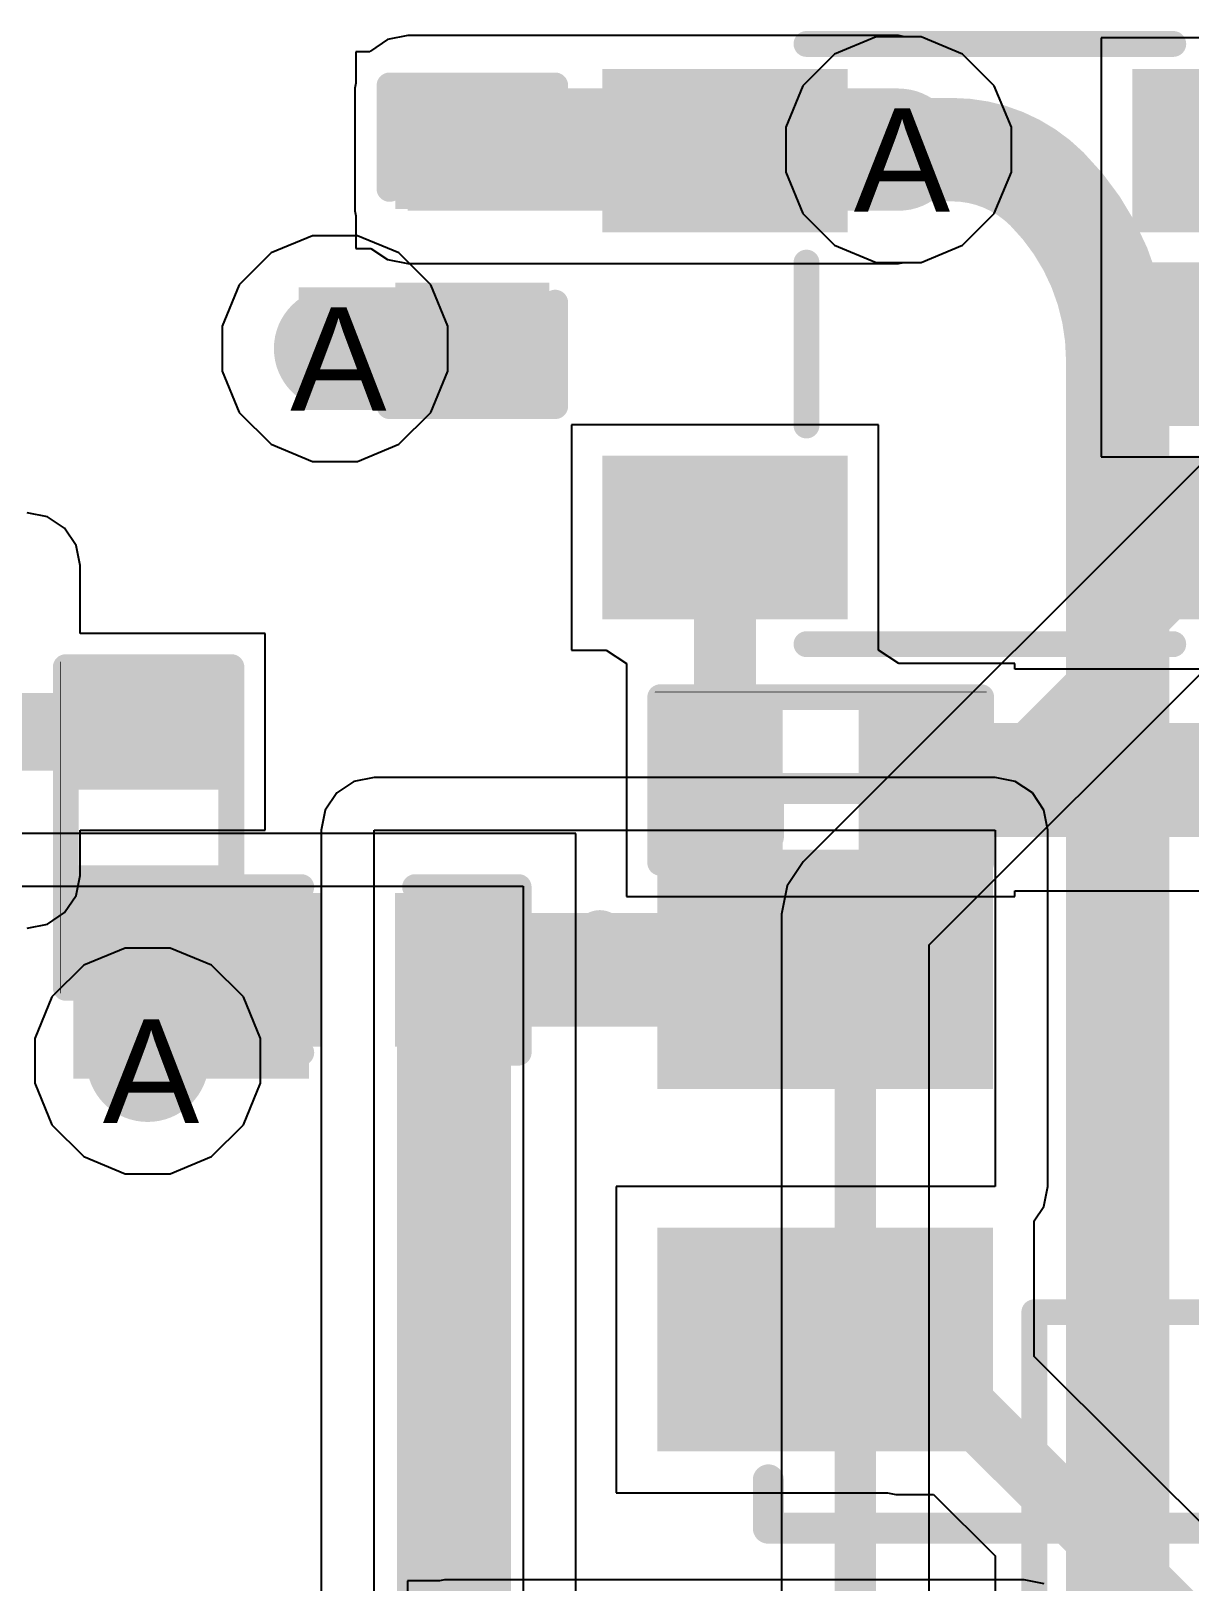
# Model space of a CAD drawing. Header units: inches. Extents: x 0 to 5271, y 0 to 5417.
# Drawn here: x 140.02 to 145.71, y 90.67 to 98.29 of the extents above; entities that cross this region are included whole.
import ezdxf

# ---------------------------------------------------------------- set-up
doc = ezdxf.new("R2010")
doc.units = ezdxf.units.IN
for name, color, linetype in [('Bottom Layer', 5, 'Continuous'), ('Bottom Overlay', 54, 'Continuous'), ('Bottom Paste', 16, 'Continuous'), ('Bottom Solder', 6, 'Continuous'), ('Drill Drawing', 1, 'Continuous'), ('L2_GND1', 16, 'Continuous'), ('L3_SIG1', 76, 'Continuous'), ('L4_PWR', 90, 'Continuous'), ('L5_GND2', 156, 'Continuous'), ('L6_SIG2', 130, 'Continuous'), ('L7_GND3', 216, 'Continuous'), ('Top Layer', 1, 'Continuous'), ('Top Overlay', 2, 'Continuous'), ('Top Paste', 8, 'Continuous'), ('Top Solder', 216, 'Continuous'), ('Via Holes', 16, 'Continuous')]:
    doc.layers.add(name, color=color, linetype=linetype)
doc.styles.add('Arial', font='', dxfattribs={"height": 0.2})
doc.styles.get('Arial').set_extended_font_data('Arial')

# ---------------------------------------------------------------- blocks, each defined once
blk = doc.blocks.new('SC_74A_B_35')
at = {"layer": 'Bottom Layer'}
for points in [[(-0.8001, 0.65), (-1.8001, 0.65), (-1.8001, 1.25), (-0.8001, 1.25)], [(1.8001, 0.65), (0.8001, 0.65), (0.8001, 1.25), (1.8001, 1.25)], [(-0.8001, -0.3), (-1.8001, -0.3), (-1.8001, 0.3), (-0.8001, 0.3)], [(-0.8001, -1.25), (-1.8001, -1.25), (-1.8001, -0.65), (-0.8001, -0.65)], [(1.8001, -1.25), (0.8001, -1.25), (0.8001, -0.65), (1.8001, -0.65)]]:
    blk.add_hatch(color=5, dxfattribs=at).paths.add_polyline_path(points)
at = {"layer": 'Bottom Paste'}
for points in [[(-0.8001, 0.65), (-1.8001, 0.65), (-1.8001, 1.25), (-0.8001, 1.25)], [(1.8001, 0.65), (0.8001, 0.65), (0.8001, 1.25), (1.8001, 1.25)], [(-0.8001, -0.3), (-1.8001, -0.3), (-1.8001, 0.3), (-0.8001, 0.3)], [(-0.8001, -1.25), (-1.8001, -1.25), (-1.8001, -0.65), (-0.8001, -0.65)], [(1.8001, -1.25), (0.8001, -1.25), (0.8001, -0.65), (1.8001, -0.65)]]:
    blk.add_hatch(color=16, dxfattribs=at).paths.add_polyline_path(points)
at = {"layer": 'Bottom Solder'}
for points in [[(-0.6985, 0.5484), (-1.9017, 0.5484), (-1.9017, 1.3516), (-0.6985, 1.3516)], [(1.9017, 0.5484), (0.6985, 0.5484), (0.6985, 1.3516), (1.9017, 1.3516)], [(-0.6985, -0.4016), (-1.9017, -0.4016), (-1.9017, 0.4016), (-0.6985, 0.4016)], [(-0.6985, -1.3516), (-1.9017, -1.3516), (-1.9017, -0.5484), (-0.6985, -0.5484)], [(1.9017, -1.3516), (0.6985, -1.3516), (0.6985, -0.5484), (1.9017, -0.5484)]]:
    blk.add_hatch(color=6, dxfattribs=at).paths.add_polyline_path(points)
at = {"layer": 'Bottom Overlay'}
for points in [[(0.9, 1.4738, 0.127, 0.127, 0), (-0.9, 1.4738, 0.127, 0.127, 0)], [(0.9, 0.3999, 0.127, 0.127, 0), (0.9, -0.4001, 0.127, 0.127, 0)], [(-2.1216, -0.8128, 0.127, 0.127, 0), (-2.1216, -1.0668, 0.127, 0.127, 0)], [(-1.9946, -0.9398, 0.127, 0.127, 0), (-2.1216, -0.8128, 0.127, 0.127, 0)], [(-1.9946, -0.9398, 0.127, 0.127, 0), (-2.1216, -1.0668, 0.127, 0.127, 0)], [(0.9, -1.4739, 0.127, 0.127, 0), (-0.9, -1.4739, 0.127, 0.127, 0)]]:
    blk.add_lwpolyline(points, format="xyseb", dxfattribs=at)
for points in [[(-0.9317, 1.4738, 0.0635, 0.0635, 1), (-0.8682, 1.4738, 0.0635, 0.0635, 1)], [(0.8683, 1.4738, 0.0635, 0.0635, 1), (0.9318, 1.4738, 0.0635, 0.0635, 1)], [(0.8683, 0.3999, 0.0635, 0.0635, 1), (0.9318, 0.3999, 0.0635, 0.0635, 1)], [(0.8683, -0.4001, 0.0635, 0.0635, 1), (0.9318, -0.4001, 0.0635, 0.0635, 1)], [(-2.1534, -0.8128, 0.0635, 0.0635, 1), (-2.0899, -0.8128, 0.0635, 0.0635, 1)], [(-2.1534, -0.8128, 0.0635, 0.0635, 1), (-2.0899, -0.8128, 0.0635, 0.0635, 1)], [(-2.0264, -0.9398, 0.0635, 0.0635, 1), (-1.9629, -0.9398, 0.0635, 0.0635, 1)], [(-2.0264, -0.9398, 0.0635, 0.0635, 1), (-1.9629, -0.9398, 0.0635, 0.0635, 1)], [(-2.1534, -1.0668, 0.0635, 0.0635, 1), (-2.0899, -1.0668, 0.0635, 0.0635, 1)], [(-2.1534, -1.0668, 0.0635, 0.0635, 1), (-2.0899, -1.0668, 0.0635, 0.0635, 1)], [(-0.9317, -1.4739, 0.0635, 0.0635, 1), (-0.8682, -1.4739, 0.0635, 0.0635, 1)], [(0.8683, -1.4739, 0.0635, 0.0635, 1), (0.9318, -1.4739, 0.0635, 0.0635, 1)]]:
    blk.add_lwpolyline(points, format="xyseb", close=True, dxfattribs=at)
blk = doc.blocks.new('C___0402_B_76')
at = {"layer": 'Bottom Layer'}
for points in [[(-0.2413, 0.3175), (-0.2413, -0.3175), (-0.6985, -0.3175), (-0.6985, 0.3175)], [(0.6985, 0.3175), (0.6985, -0.3175), (0.2413, -0.3175), (0.2413, 0.3175)]]:
    blk.add_hatch(color=5, dxfattribs=at).paths.add_polyline_path(points)
at = {"layer": 'Bottom Paste'}
for points in [[(-0.2413, 0.3175), (-0.2413, -0.3175), (-0.6985, -0.3175), (-0.6985, 0.3175)], [(0.6985, 0.3175), (0.6985, -0.3175), (0.2413, -0.3175), (0.2413, 0.3175)]]:
    blk.add_hatch(color=16, dxfattribs=at).paths.add_polyline_path(points)
at = {"layer": 'Bottom Solder'}
for points in [[(-0.1813, 0.3775), (-0.1813, -0.3775), (-0.7585, -0.3775), (-0.7585, 0.3775)], [(0.7585, 0.3775), (0.7585, -0.3775), (0.1813, -0.3775), (0.1813, 0.3775)]]:
    blk.add_hatch(color=6, dxfattribs=at).paths.add_polyline_path(points)
at = {"layer": 'Bottom Overlay'}
for points in [[(-0.7874, 0.4064, 0.127, 0.127, 0), (-0.7874, -0.4064, 0.127, 0.127, 0)], [(-0.7874, 0.4064, 0.127, 0.127, 0), (-0.2794, 0.4064, 0.127, 0.127, 0)], [(0.2794, 0.4064, 0.127, 0.127, 0), (0.7874, 0.4064, 0.127, 0.127, 0)], [(0.7874, 0.4064, 0.127, 0.127, 0), (0.7874, -0.4064, 0.127, 0.127, 0)], [(-0.7874, -0.4064, 0.127, 0.127, 0), (-0.2794, -0.4064, 0.127, 0.127, 0)], [(0.2794, -0.4064, 0.127, 0.127, 0), (0.7874, -0.4064, 0.127, 0.127, 0)]]:
    blk.add_lwpolyline(points, format="xyseb", dxfattribs=at)
for points in [[(-0.8191, 0.4064, 0.0635, 0.0635, 1), (-0.7556, 0.4064, 0.0635, 0.0635, 1)], [(-0.8191, 0.4064, 0.0635, 0.0635, 1), (-0.7556, 0.4064, 0.0635, 0.0635, 1)], [(-0.3111, 0.4064, 0.0635, 0.0635, 1), (-0.2476, 0.4064, 0.0635, 0.0635, 1)], [(0.2477, 0.4064, 0.0635, 0.0635, 1), (0.3112, 0.4064, 0.0635, 0.0635, 1)], [(0.7557, 0.4064, 0.0635, 0.0635, 1), (0.8192, 0.4064, 0.0635, 0.0635, 1)], [(0.7557, 0.4064, 0.0635, 0.0635, 1), (0.8192, 0.4064, 0.0635, 0.0635, 1)], [(-0.8191, -0.4064, 0.0635, 0.0635, 1), (-0.7556, -0.4064, 0.0635, 0.0635, 1)], [(-0.8191, -0.4064, 0.0635, 0.0635, 1), (-0.7556, -0.4064, 0.0635, 0.0635, 1)], [(-0.3111, -0.4064, 0.0635, 0.0635, 1), (-0.2476, -0.4064, 0.0635, 0.0635, 1)], [(0.2477, -0.4064, 0.0635, 0.0635, 1), (0.3112, -0.4064, 0.0635, 0.0635, 1)], [(0.7557, -0.4064, 0.0635, 0.0635, 1), (0.8192, -0.4064, 0.0635, 0.0635, 1)], [(0.7557, -0.4064, 0.0635, 0.0635, 1), (0.8192, -0.4064, 0.0635, 0.0635, 1)]]:
    blk.add_lwpolyline(points, format="xyseb", close=True, dxfattribs=at)
blk = doc.blocks.new('TF31_30S_0_5SH_800__B_121')
at = {"layer": 'Bottom Overlay'}
for points in [[(-9.65, -0.925, 0.127, 0.127, 0), (-9.65, 0.175, 0.127, 0.127, 0)], [(-7.75, -0.925, 0.127, 0.127, 0), (-9.65, -0.925, 0.127, 0.127, 0)]]:
    blk.add_lwpolyline(points, format="xyseb", dxfattribs=at)
blk.add_lwpolyline([(-9.6817, -0.925, 0.0635, 0.0635, 1), (-9.6182, -0.925, 0.0635, 0.0635, 1)], format="xyseb", close=True, dxfattribs=at)
blk.add_lwpolyline([(-9.6817, -0.925, 0.0635, 0.0635, 1), (-9.6182, -0.925, 0.0635, 0.0635, 1)], format="xyseb", close=True, dxfattribs=at)
blk = doc.blocks.new('R___0402_B_133')
at = {"layer": 'Bottom Layer'}
for points in [[(-0.2413, 0.3175), (-0.2413, -0.3175), (-0.6985, -0.3175), (-0.6985, 0.3175)], [(0.6985, 0.3175), (0.6985, -0.3175), (0.2413, -0.3175), (0.2413, 0.3175)]]:
    blk.add_hatch(color=5, dxfattribs=at).paths.add_polyline_path(points)
at = {"layer": 'Bottom Paste'}
for points in [[(-0.2413, 0.3175), (-0.2413, -0.3175), (-0.6985, -0.3175), (-0.6985, 0.3175)], [(0.6985, 0.3175), (0.6985, -0.3175), (0.2413, -0.3175), (0.2413, 0.3175)]]:
    blk.add_hatch(color=16, dxfattribs=at).paths.add_polyline_path(points)
at = {"layer": 'Bottom Solder'}
for points in [[(-0.1863, 0.3725), (-0.1863, -0.3725), (-0.7535, -0.3725), (-0.7535, 0.3725)], [(0.7535, 0.3725), (0.7535, -0.3725), (0.1863, -0.3725), (0.1863, 0.3725)]]:
    blk.add_hatch(color=6, dxfattribs=at).paths.add_polyline_path(points)
at = {"layer": 'Bottom Overlay'}
for points in [[(-0.7874, 0.4064, 0.127, 0.127, 0), (-0.7874, -0.4064, 0.127, 0.127, 0)], [(-0.7874, 0.4064, 0.127, 0.127, 0), (0.7874, 0.4064, 0.127, 0.127, 0)], [(0.7874, 0.4064, 0.127, 0.127, 0), (0.7874, -0.4064, 0.127, 0.127, 0)], [(-0.8128, 0.4318, 0.00323, 0.00323, 0), (0.8128, 0.4318, 0.00323, 0.00323, 0)], [(-0.7874, -0.4064, 0.127, 0.127, 0), (0.7874, -0.4064, 0.127, 0.127, 0)]]:
    blk.add_lwpolyline(points, format="xyseb", dxfattribs=at)
for points in [[(-0.8191, 0.4064, 0.0635, 0.0635, 1), (-0.7556, 0.4064, 0.0635, 0.0635, 1)], [(-0.8191, 0.4064, 0.0635, 0.0635, 1), (-0.7556, 0.4064, 0.0635, 0.0635, 1)], [(0.7557, 0.4064, 0.0635, 0.0635, 1), (0.8192, 0.4064, 0.0635, 0.0635, 1)], [(0.7557, 0.4064, 0.0635, 0.0635, 1), (0.8192, 0.4064, 0.0635, 0.0635, 1)], [(-0.8136, 0.4318, 0.00161, 0.00161, 1), (-0.812, 0.4318, 0.00161, 0.00161, 1)], [(0.812, 0.4318, 0.00161, 0.00161, 1), (0.8136, 0.4318, 0.00161, 0.00161, 1)], [(-0.8191, -0.4064, 0.0635, 0.0635, 1), (-0.7556, -0.4064, 0.0635, 0.0635, 1)], [(-0.8191, -0.4064, 0.0635, 0.0635, 1), (-0.7556, -0.4064, 0.0635, 0.0635, 1)], [(0.7557, -0.4064, 0.0635, 0.0635, 1), (0.8192, -0.4064, 0.0635, 0.0635, 1)], [(0.7557, -0.4064, 0.0635, 0.0635, 1), (0.8192, -0.4064, 0.0635, 0.0635, 1)]]:
    blk.add_lwpolyline(points, format="xyseb", close=True, dxfattribs=at)
blk = doc.blocks.new('R___0402_B_337')
at = {"layer": 'Bottom Layer'}
for points in [[(-0.2413, 0.3175), (-0.2413, -0.3175), (-0.6985, -0.3175), (-0.6985, 0.3175)], [(0.6985, 0.3175), (0.6985, -0.3175), (0.2413, -0.3175), (0.2413, 0.3175)]]:
    blk.add_hatch(color=5, dxfattribs=at).paths.add_polyline_path(points)
at = {"layer": 'Bottom Paste'}
for points in [[(-0.2413, 0.3175), (-0.2413, -0.3175), (-0.6985, -0.3175), (-0.6985, 0.3175)], [(0.6985, 0.3175), (0.6985, -0.3175), (0.2413, -0.3175), (0.2413, 0.3175)]]:
    blk.add_hatch(color=16, dxfattribs=at).paths.add_polyline_path(points)
at = {"layer": 'Bottom Solder'}
for points in [[(-0.1863, 0.3725), (-0.1863, -0.3725), (-0.7535, -0.3725), (-0.7535, 0.3725)], [(0.7535, 0.3725), (0.7535, -0.3725), (0.1863, -0.3725), (0.1863, 0.3725)]]:
    blk.add_hatch(color=6, dxfattribs=at).paths.add_polyline_path(points)
at = {"layer": 'Bottom Overlay'}
for points in [[(-0.7874, -0.4064, 0.127, 0.127, 0), (-0.7874, 0.4064, 0.127, 0.127, 0)], [(-0.7874, 0.4064, 0.127, 0.127, 0), (0.7874, 0.4064, 0.127, 0.127, 0)], [(0.7874, -0.4064, 0.127, 0.127, 0), (0.7874, 0.4064, 0.127, 0.127, 0)], [(-0.8128, 0.4318, 0.00323, 0.00323, 0), (0.8128, 0.4318, 0.00323, 0.00323, 0)], [(-0.7874, -0.4064, 0.127, 0.127, 0), (0.7874, -0.4064, 0.127, 0.127, 0)]]:
    blk.add_lwpolyline(points, format="xyseb", dxfattribs=at)
for points in [[(-0.8191, 0.4064, 0.0635, 0.0635, 1), (-0.7556, 0.4064, 0.0635, 0.0635, 1)], [(-0.8191, 0.4064, 0.0635, 0.0635, 1), (-0.7556, 0.4064, 0.0635, 0.0635, 1)], [(0.7557, 0.4064, 0.0635, 0.0635, 1), (0.8192, 0.4064, 0.0635, 0.0635, 1)], [(0.7557, 0.4064, 0.0635, 0.0635, 1), (0.8192, 0.4064, 0.0635, 0.0635, 1)], [(-0.8136, 0.4318, 0.00161, 0.00161, 1), (-0.812, 0.4318, 0.00161, 0.00161, 1)], [(0.812, 0.4318, 0.00161, 0.00161, 1), (0.8136, 0.4318, 0.00161, 0.00161, 1)], [(-0.8191, -0.4064, 0.0635, 0.0635, 1), (-0.7556, -0.4064, 0.0635, 0.0635, 1)], [(-0.8191, -0.4064, 0.0635, 0.0635, 1), (-0.7556, -0.4064, 0.0635, 0.0635, 1)], [(0.7557, -0.4064, 0.0635, 0.0635, 1), (0.8192, -0.4064, 0.0635, 0.0635, 1)], [(0.7557, -0.4064, 0.0635, 0.0635, 1), (0.8192, -0.4064, 0.0635, 0.0635, 1)]]:
    blk.add_lwpolyline(points, format="xyseb", close=True, dxfattribs=at)
blk = doc.blocks.new('SMD3535_343')
at = {"layer": 'Top Layer'}
for points in [[(-2.41, 1.3885), (-0.865, 1.3885), (-0.865, 0.3915), (-2.41, 0.3915)], [(0.8651, 1.3885), (2.4101, 1.3885), (2.4101, 0.3915), (0.8651, 0.3915)], [(-2.41, -0.3915), (-0.865, -0.3915), (-0.865, -1.3885), (-2.41, -1.3885)], [(0.8651, -0.3915), (2.4101, -0.3915), (2.4101, -1.3885), (0.8651, -1.3885)]]:
    blk.add_hatch(color=1, dxfattribs=at).paths.add_polyline_path(points)
at = {"layer": 'Top Paste'}
for points in [[(-2.41, 1.3885), (-0.865, 1.3885), (-0.865, 0.3915), (-2.41, 0.3915)], [(0.8651, 1.3885), (2.4101, 1.3885), (2.4101, 0.3915), (0.8651, 0.3915)], [(-2.41, -0.3915), (-0.865, -0.3915), (-0.865, -1.3885), (-2.41, -1.3885)], [(0.8651, -0.3915), (2.4101, -0.3915), (2.4101, -1.3885), (0.8651, -1.3885)]]:
    blk.add_hatch(color=8, dxfattribs=at).paths.add_polyline_path(points)
at = {"layer": 'Top Solder'}
for points in [[(-2.4608, 1.4393), (-0.8142, 1.4393), (-0.8142, 0.3407), (-2.4608, 0.3407)], [(0.8143, 1.4393), (2.4609, 1.4393), (2.4609, 0.3407), (0.8143, 0.3407)], [(-2.4608, -0.3407), (-0.8142, -0.3407), (-0.8142, -1.4393), (-2.4608, -1.4393)], [(0.8143, -0.3407), (2.4609, -0.3407), (2.4609, -1.4393), (0.8143, -1.4393)]]:
    blk.add_hatch(color=216, dxfattribs=at).paths.add_polyline_path(points)
at = {"layer": 'Top Overlay'}
for points in [[(-1.9162, 1.8162, 0.1524, 0.1524, 0), (1.9162, 1.8162, 0.1524, 0.1524, 0)], [(-1.9162, 1.5789, 0.1524, 0.1524, 0), (-1.9162, 1.8162, 0.1524, 0.1524, 0)], [(1.9162, 1.5789, 0.1524, 0.1524, 0), (1.9162, 1.8162, 0.1524, 0.1524, 0)], [(-2.7432, 1.0922, 0.254, 0.254, 0), (-2.6162, 0.9652, 0.254, 0.254, 0)], [(-2.7432, 0.8382, 0.254, 0.254, 0), (-2.7432, 1.0922, 0.254, 0.254, 0)], [(-2.7432, 0.8382, 0.254, 0.254, 0), (-2.6162, 0.9652, 0.254, 0.254, 0)], [(2.54, -0.889, 0.254, 0.254, 0), (2.921, -0.889, 0.254, 0.254, 0)], [(-1.9162, -1.8162, 0.1524, 0.1524, 0), (-1.9162, -1.5789, 0.1524, 0.1524, 0)], [(1.9162, -1.8162, 0.1524, 0.1524, 0), (1.9162, -1.5789, 0.1524, 0.1524, 0)], [(2.1448, -2.0448, 0.1524, 0.1524, 0), (2.1448, -1.5789, 0.1524, 0.1524, 0)], [(-1.9162, -1.8162, 0.1524, 0.1524, 0), (1.9162, -1.8162, 0.1524, 0.1524, 0)], [(1.7768, -2.0448, 0.1524, 0.1524, 0), (2.1448, -2.0448, 0.1524, 0.1524, 0)]]:
    blk.add_lwpolyline(points, format="xyseb", dxfattribs=at)
for points in [[(-1.9543, 1.8162, 0.0762, 0.0762, 1), (-1.8781, 1.8162, 0.0762, 0.0762, 1)], [(-1.9543, 1.8162, 0.0762, 0.0762, 1), (-1.8781, 1.8162, 0.0762, 0.0762, 1)], [(1.8781, 1.8162, 0.0762, 0.0762, 1), (1.9543, 1.8162, 0.0762, 0.0762, 1)], [(1.8781, 1.8162, 0.0762, 0.0762, 1), (1.9543, 1.8162, 0.0762, 0.0762, 1)], [(-1.9543, 1.5789, 0.0762, 0.0762, 1), (-1.8781, 1.5789, 0.0762, 0.0762, 1)], [(1.8781, 1.5789, 0.0762, 0.0762, 1), (1.9543, 1.5789, 0.0762, 0.0762, 1)], [(-2.8067, 1.0922, 0.127, 0.127, 1), (-2.6797, 1.0922, 0.127, 0.127, 1)], [(-2.8067, 1.0922, 0.127, 0.127, 1), (-2.6797, 1.0922, 0.127, 0.127, 1)], [(-2.6797, 0.9652, 0.127, 0.127, 1), (-2.5527, 0.9652, 0.127, 0.127, 1)], [(-2.6797, 0.9652, 0.127, 0.127, 1), (-2.5527, 0.9652, 0.127, 0.127, 1)], [(-2.8067, 0.8382, 0.127, 0.127, 1), (-2.6797, 0.8382, 0.127, 0.127, 1)], [(-2.8067, 0.8382, 0.127, 0.127, 1), (-2.6797, 0.8382, 0.127, 0.127, 1)], [(2.4765, -0.889, 0.127, 0.127, 1), (2.6035, -0.889, 0.127, 0.127, 1)], [(2.8575, -0.889, 0.127, 0.127, 1), (2.9845, -0.889, 0.127, 0.127, 1)], [(-1.9543, -1.5789, 0.0762, 0.0762, 1), (-1.8781, -1.5789, 0.0762, 0.0762, 1)], [(1.8781, -1.5789, 0.0762, 0.0762, 1), (1.9543, -1.5789, 0.0762, 0.0762, 1)], [(2.1067, -1.5789, 0.0762, 0.0762, 1), (2.1829, -1.5789, 0.0762, 0.0762, 1)], [(-1.9543, -1.8162, 0.0762, 0.0762, 1), (-1.8781, -1.8162, 0.0762, 0.0762, 1)], [(-1.9543, -1.8162, 0.0762, 0.0762, 1), (-1.8781, -1.8162, 0.0762, 0.0762, 1)], [(1.8781, -1.8162, 0.0762, 0.0762, 1), (1.9543, -1.8162, 0.0762, 0.0762, 1)], [(1.8781, -1.8162, 0.0762, 0.0762, 1), (1.9543, -1.8162, 0.0762, 0.0762, 1)], [(1.7387, -2.0448, 0.0762, 0.0762, 1), (1.8149, -2.0448, 0.0762, 0.0762, 1)], [(2.1067, -2.0448, 0.0762, 0.0762, 1), (2.1829, -2.0448, 0.0762, 0.0762, 1)], [(2.1067, -2.0448, 0.0762, 0.0762, 1), (2.1829, -2.0448, 0.0762, 0.0762, 1)]]:
    blk.add_lwpolyline(points, format="xyseb", close=True, dxfattribs=at)
blk = doc.blocks.new('C___0402_346')
at = {"layer": 'Top Layer'}
for points in [[(-0.6985, -0.3175), (-0.6985, 0.3175), (-0.2413, 0.3175), (-0.2413, -0.3175)], [(0.2413, -0.3175), (0.2413, 0.3175), (0.6985, 0.3175), (0.6985, -0.3175)]]:
    blk.add_hatch(color=1, dxfattribs=at).paths.add_polyline_path(points)
at = {"layer": 'Top Paste'}
for points in [[(-0.6985, -0.3175), (-0.6985, 0.3175), (-0.2413, 0.3175), (-0.2413, -0.3175)], [(0.2413, -0.3175), (0.2413, 0.3175), (0.6985, 0.3175), (0.6985, -0.3175)]]:
    blk.add_hatch(color=8, dxfattribs=at).paths.add_polyline_path(points)
at = {"layer": 'Top Solder'}
for points in [[(-0.7585, -0.3775), (-0.7585, 0.3775), (-0.1813, 0.3775), (-0.1813, -0.3775)], [(0.1813, -0.3775), (0.1813, 0.3775), (0.7585, 0.3775), (0.7585, -0.3775)]]:
    blk.add_hatch(color=216, dxfattribs=at).paths.add_polyline_path(points)
at = {"layer": 'Top Overlay'}
for points in [[(-0.7874, 0.4064, 0.127, 0.127, 0), (-0.2794, 0.4064, 0.127, 0.127, 0)], [(-0.7874, -0.4064, 0.127, 0.127, 0), (-0.7874, 0.4064, 0.127, 0.127, 0)], [(0.2794, 0.4064, 0.127, 0.127, 0), (0.7874, 0.4064, 0.127, 0.127, 0)], [(0.7874, -0.4064, 0.127, 0.127, 0), (0.7874, 0.4064, 0.127, 0.127, 0)], [(-0.7874, -0.4064, 0.127, 0.127, 0), (-0.2794, -0.4064, 0.127, 0.127, 0)], [(0.2794, -0.4064, 0.127, 0.127, 0), (0.7874, -0.4064, 0.127, 0.127, 0)]]:
    blk.add_lwpolyline(points, format="xyseb", dxfattribs=at)
for points in [[(-0.8191, 0.4064, 0.0635, 0.0635, 1), (-0.7556, 0.4064, 0.0635, 0.0635, 1)], [(-0.8191, 0.4064, 0.0635, 0.0635, 1), (-0.7556, 0.4064, 0.0635, 0.0635, 1)], [(-0.3111, 0.4064, 0.0635, 0.0635, 1), (-0.2476, 0.4064, 0.0635, 0.0635, 1)], [(0.2477, 0.4064, 0.0635, 0.0635, 1), (0.3112, 0.4064, 0.0635, 0.0635, 1)], [(0.7557, 0.4064, 0.0635, 0.0635, 1), (0.8192, 0.4064, 0.0635, 0.0635, 1)], [(0.7557, 0.4064, 0.0635, 0.0635, 1), (0.8192, 0.4064, 0.0635, 0.0635, 1)], [(-0.8191, -0.4064, 0.0635, 0.0635, 1), (-0.7556, -0.4064, 0.0635, 0.0635, 1)], [(-0.8191, -0.4064, 0.0635, 0.0635, 1), (-0.7556, -0.4064, 0.0635, 0.0635, 1)], [(-0.3111, -0.4064, 0.0635, 0.0635, 1), (-0.2476, -0.4064, 0.0635, 0.0635, 1)], [(0.2477, -0.4064, 0.0635, 0.0635, 1), (0.3112, -0.4064, 0.0635, 0.0635, 1)], [(0.7557, -0.4064, 0.0635, 0.0635, 1), (0.8192, -0.4064, 0.0635, 0.0635, 1)], [(0.7557, -0.4064, 0.0635, 0.0635, 1), (0.8192, -0.4064, 0.0635, 0.0635, 1)]]:
    blk.add_lwpolyline(points, format="xyseb", close=True, dxfattribs=at)

msp = doc.modelspace()

# ---------------------------------------------------------------- hatches: boundary and pattern name
at = {"layer": 'Bottom Layer'}
for points in [[(144.2811, 97.4034), (144.2811, 98.0045), (141.8717, 98.0045), (141.8717, 97.4034)], [(141.3373, 97.0265), (141.3373, 96.4254), (142.5067, 96.4254), (142.5067, 97.0265)], [(140.8956, 93.9045), (140.2946, 93.9045), (140.2946, 93.2284), (140.8956, 93.2284)]]:
    msp.add_hatch(color=5, dxfattribs=at).paths.add_polyline_path(points)
h = msp.add_hatch(color=5, dxfattribs=at)
edge = h.paths.add_edge_path()
edge.add_arc((144.2811, 97.7034), 0.3, 0, 360)
h = msp.add_hatch(color=5, dxfattribs=at)
edge = h.paths.add_edge_path()
edge.add_arc((141.5151, 96.7265), 0.3, 0, 360)
h = msp.add_hatch(color=5, dxfattribs=at)
edge = h.paths.add_edge_path()
edge.add_arc((140.5956, 93.2284), 0.3, 0, 360)
at = {"layer": 'L2_GND1'}
h = msp.add_hatch(color=16, dxfattribs=at)
edge = h.paths.add_edge_path()
edge.add_arc((144.2811, 97.7034), 0.3, 0, 360)
h = msp.add_hatch(color=16, dxfattribs=at)
edge = h.paths.add_edge_path()
edge.add_arc((141.5151, 96.7265), 0.3, 0, 360)
h = msp.add_hatch(color=16, dxfattribs=at)
edge = h.paths.add_edge_path()
edge.add_arc((140.5956, 93.2284), 0.3, 0, 360)
at = {"layer": 'L3_SIG1'}
h = msp.add_hatch(color=76, dxfattribs=at)
edge = h.paths.add_edge_path()
edge.add_arc((144.2811, 97.7034), 0.3, 0, 360)
h = msp.add_hatch(color=76, dxfattribs=at)
edge = h.paths.add_edge_path()
edge.add_arc((141.5151, 96.7265), 0.3, 0, 360)
h = msp.add_hatch(color=76, dxfattribs=at)
edge = h.paths.add_edge_path()
edge.add_arc((140.5956, 93.2284), 0.3, 0, 360)
at = {"layer": 'L4_PWR'}
h = msp.add_hatch(color=90, dxfattribs=at)
edge = h.paths.add_edge_path()
edge.add_arc((144.2811, 97.7034), 0.3, 0, 360)
h = msp.add_hatch(color=90, dxfattribs=at)
edge = h.paths.add_edge_path()
edge.add_arc((141.5151, 96.7265), 0.3, 0, 360)
h = msp.add_hatch(color=90, dxfattribs=at)
edge = h.paths.add_edge_path()
edge.add_arc((140.5956, 93.2284), 0.3, 0, 360)
at = {"layer": 'L5_GND2'}
h = msp.add_hatch(color=156, dxfattribs=at)
edge = h.paths.add_edge_path()
edge.add_arc((144.2811, 97.7034), 0.3, 0, 360)
h = msp.add_hatch(color=156, dxfattribs=at)
edge = h.paths.add_edge_path()
edge.add_arc((141.5151, 96.7265), 0.3, 0, 360)
h = msp.add_hatch(color=156, dxfattribs=at)
edge = h.paths.add_edge_path()
edge.add_arc((140.5956, 93.2284), 0.3, 0, 360)
at = {"layer": 'L6_SIG2'}
h = msp.add_hatch(color=130, dxfattribs=at)
edge = h.paths.add_edge_path()
edge.add_arc((144.2811, 97.7034), 0.3, 0, 360)
h = msp.add_hatch(color=130, dxfattribs=at)
edge = h.paths.add_edge_path()
edge.add_arc((141.5151, 96.7265), 0.3, 0, 360)
h = msp.add_hatch(color=130, dxfattribs=at)
edge = h.paths.add_edge_path()
edge.add_arc((140.5956, 93.2284), 0.3, 0, 360)
at = {"layer": 'L7_GND3'}
h = msp.add_hatch(color=216, dxfattribs=at)
edge = h.paths.add_edge_path()
edge.add_arc((144.2811, 97.7034), 0.3, 0, 360)
h = msp.add_hatch(color=216, dxfattribs=at)
edge = h.paths.add_edge_path()
edge.add_arc((141.5151, 96.7265), 0.3, 0, 360)
h = msp.add_hatch(color=216, dxfattribs=at)
edge = h.paths.add_edge_path()
edge.add_arc((140.5956, 93.2284), 0.3, 0, 360)
at = {"layer": 'Top Layer'}
h = msp.add_hatch(color=1, dxfattribs=at)
edge = h.paths.add_edge_path()
edge.add_arc((144.2811, 97.7034), 0.3, 0, 360)
h = msp.add_hatch(color=1, dxfattribs=at)
edge = h.paths.add_edge_path()
edge.add_arc((141.5151, 96.7265), 0.3, 0, 360)
msp.add_hatch(color=1, dxfattribs=at).paths.add_polyline_path([(140.2303, 93.141), (141.3876, 93.141), (141.3876, 93.9927), (140.2303, 93.9927)])
h = msp.add_hatch(color=1, dxfattribs=at)
edge = h.paths.add_edge_path()
edge.add_arc((140.5956, 93.2284), 0.3, 0, 360)
at = {"layer": 'Via Holes'}
h = msp.add_hatch(color=7, dxfattribs=at)
edge = h.paths.add_edge_path()
edge.add_arc((144.2811, 97.7034), 0.15, 0, 360)
h = msp.add_hatch(color=7, dxfattribs=at)
edge = h.paths.add_edge_path()
edge.add_arc((141.5151, 96.7265), 0.15, 0, 360)
h = msp.add_hatch(color=7, dxfattribs=at)
edge = h.paths.add_edge_path()
edge.add_arc((140.5956, 93.2284), 0.15, 0, 360)

# ---------------------------------------------------------------- linework, layer by layer
at = {"layer": 'Bottom Layer'}
for p, q in [((141.8717, 98.2635), (141.7726, 98.2438)), ((144.2811, 98.2635), (141.8717, 98.2635)), ((144.3116, 98.2574), (144.2811, 98.2635)), ((144.3913, 98.2574), (144.3116, 98.2574)), ((144.5949, 98.1731), (144.3913, 98.2574)), ((141.6859, 98.1837), (141.6177, 98.1837)), ((141.6177, 98.1837), (141.6177, 98.0295)), ((141.6886, 98.1877), (141.6859, 98.1837)), ((141.7726, 98.2438), (141.6886, 98.1877)), ((146.7833, 98.2526), (145.2753, 98.2526)), ((145.2753, 98.2526), (145.2753, 97.1446)), ((144.7507, 98.0173), (144.5949, 98.1731)), ((141.6177, 98.0295), (141.6127, 98.0045)), ((141.6127, 98.0045), (141.6127, 97.4034)), ((144.8351, 97.8136), (144.7507, 98.0173)), ((144.8351, 97.5932), (144.8351, 97.8136)), ((144.7507, 97.3896), (144.8351, 97.5932)), ((141.6127, 97.4034), (141.6177, 97.3784)), ((141.6177, 97.3784), (141.6177, 97.2185)), ((144.5949, 97.2338), (144.7507, 97.3896)), ((141.6177, 97.2185), (141.6912, 97.2185)), ((141.6912, 97.2185), (141.7726, 97.1642)), ((144.3913, 97.1494), (144.5949, 97.2338)), ((141.7726, 97.1642), (141.8717, 97.1444)), ((141.8717, 97.1444), (144.2811, 97.1444)), ((144.2811, 97.1444), (144.3062, 97.1494)), ((144.3062, 97.1494), (144.3913, 97.1494)), ((145.2753, 97.1446), (145.2753, 96.1946)), ((144.1831, 96.3526), (142.6751, 96.3526)), ((142.6751, 96.3526), (142.6751, 95.2446)), ((144.1831, 95.2446), (144.1831, 96.3526)), ((145.2753, 96.1946), (146.7833, 96.1946)), ((140.1039, 95.9), (140.0048, 95.9197)), ((140.1879, 95.8439), (140.1039, 95.9)), ((140.2441, 95.7599), (140.1879, 95.8439)), ((140.2638, 95.6608), (140.2441, 95.7599)), ((140.2638, 95.3269), (140.2638, 95.6608)), ((141.1717, 95.3269), (140.2638, 95.3269)), ((141.1717, 94.3617), (141.1717, 95.3269)), ((142.6751, 95.2446), (142.8465, 95.2446)), ((142.8465, 95.2446), (142.9464, 95.1793)), ((144.2831, 95.1793), (144.1831, 95.2446)), ((142.9464, 95.1793), (142.9464, 94.0363)), ((144.8514, 95.1793), (144.2831, 95.1793)), ((144.8514, 95.1516), (144.8514, 95.1793)), ((146.4946, 95.1516), (144.8514, 95.1516)), ((140.2638, 94.1395), (140.2638, 94.3617)), ((140.2638, 94.3617), (141.1717, 94.3617)), ((140.2441, 94.0404), (140.2638, 94.1395)), ((140.1879, 93.9563), (140.2441, 94.0404)), ((142.9464, 94.0363), (144.8514, 94.0363)), ((144.8514, 94.0363), (144.8514, 94.0639)), ((144.8514, 94.0639), (146.4946, 94.0639)), ((140.1039, 93.9002), (140.1879, 93.9563)), ((140.0048, 93.8805), (140.1039, 93.9002)), ((142.028, 90.6741), (141.8702, 90.6741)), ((141.8702, 90.6741), (141.8702, 90.6034)), ((142.0531, 90.6791), (142.028, 90.6741)), ((144.8972, 90.6791), (142.0531, 90.6791)), ((144.9963, 90.6594), (144.8972, 90.6791))]:
    msp.add_line(p, q, dxfattribs=at)
for points in [[(142.1892, 97.7011, 0.508, 0.508, 0), (142.1905, 97.6998, 0.508, 0.508, 0)], [(142.1905, 97.6998, 0.508, 0.508, 0), (143.4279, 97.6998, 0.508, 0.508, 0)], [(143.4279, 97.6998, 0.508, 0.508, 0), (143.4291, 97.6986, 0.508, 0.508, 0)], [(143.429, 95.7985, 0.3048, 0.3048, 0), (143.4291, 95.7986, 0.3048, 0.3048, 0)], [(143.429, 94.6078, 0.3048, 0.3048, 0), (143.429, 95.7985, 0.3048, 0.3048, 0)], [(138.7385, 94.8443, 0.381, 0.381, 0), (140.6002, 94.8443, 0.381, 0.381, 0)], [(144.5044, 94.6078, 0.5588, 0.5588, 0), (146.4946, 94.6078, 0.5588, 0.5588, 0)]]:
    msp.add_lwpolyline(points, format="xyseb", dxfattribs=at)
for points in [[(142.0622, 97.7011, 0.254, 0.254, 1), (142.3162, 97.7011, 0.254, 0.254, 1)], [(142.0635, 97.6998, 0.254, 0.254, 1), (142.3175, 97.6998, 0.254, 0.254, 1)], [(142.0635, 97.6998, 0.254, 0.254, 1), (142.3175, 97.6998, 0.254, 0.254, 1)], [(143.3009, 97.6998, 0.254, 0.254, 1), (143.5549, 97.6998, 0.254, 0.254, 1)], [(143.3009, 97.6998, 0.254, 0.254, 1), (143.5549, 97.6998, 0.254, 0.254, 1)], [(143.3021, 97.6986, 0.254, 0.254, 1), (143.5561, 97.6986, 0.254, 0.254, 1)], [(143.3528, 95.7985, 0.1524, 0.1524, 1), (143.5052, 95.7985, 0.1524, 0.1524, 1)], [(143.3528, 95.7985, 0.1524, 0.1524, 1), (143.5052, 95.7985, 0.1524, 0.1524, 1)], [(143.3529, 95.7986, 0.1524, 0.1524, 1), (143.5053, 95.7986, 0.1524, 0.1524, 1)], [(140.5049, 94.8443, 0.1905, 0.1905, 1), (140.6954, 94.8443, 0.1905, 0.1905, 1)], [(144.3647, 94.6078, 0.2794, 0.2794, 1), (144.6441, 94.6078, 0.2794, 0.2794, 1)], [(143.3528, 94.6078, 0.1524, 0.1524, 1), (143.5052, 94.6078, 0.1524, 0.1524, 1)]]:
    msp.add_lwpolyline(points, format="xyseb", close=True, dxfattribs=at)
at = {"layer": 'L2_GND1'}
for p, q in [((144.1709, 98.2574), (143.9673, 98.1731)), ((144.3913, 98.2574), (144.1709, 98.2574)), ((144.5949, 98.1731), (144.3913, 98.2574)), ((143.9673, 98.1731), (143.8114, 98.0173)), ((144.7507, 98.0173), (144.5949, 98.1731)), ((143.8114, 98.0173), (143.7271, 97.8136)), ((144.8351, 97.8136), (144.7507, 98.0173)), ((143.7271, 97.8136), (143.7271, 97.5932)), ((144.8351, 97.5932), (144.8351, 97.8136)), ((143.7271, 97.5932), (143.8114, 97.3896)), ((144.7507, 97.3896), (144.8351, 97.5932)), ((143.8114, 97.3896), (143.9673, 97.2338)), ((144.5949, 97.2338), (144.7507, 97.3896)), ((141.4049, 97.2805), (141.2013, 97.1961)), ((141.6253, 97.2805), (141.4049, 97.2805)), ((141.8289, 97.1961), (141.6253, 97.2805)), ((141.2013, 97.1961), (141.0455, 97.0403)), ((141.9848, 97.0403), (141.8289, 97.1961)), ((143.9673, 97.2338), (144.1709, 97.1494)), ((144.3913, 97.1494), (144.5949, 97.2338)), ((144.1709, 97.1494), (144.3913, 97.1494)), ((141.0455, 97.0403), (140.9611, 96.8367)), ((142.0691, 96.8367), (141.9848, 97.0403)), ((140.9611, 96.8367), (140.9611, 96.6163)), ((142.0691, 96.6163), (142.0691, 96.8367)), ((140.9611, 96.6163), (141.0455, 96.4126)), ((141.9848, 96.4126), (142.0691, 96.6163)), ((141.0455, 96.4126), (141.2013, 96.2568)), ((141.8289, 96.2568), (141.9848, 96.4126)), ((141.2013, 96.2568), (141.4049, 96.1725)), ((141.6253, 96.1725), (141.8289, 96.2568)), ((141.4049, 96.1725), (141.6253, 96.1725)), ((140.4854, 93.7824), (140.2818, 93.698)), ((140.7058, 93.7824), (140.4854, 93.7824)), ((140.9094, 93.698), (140.7058, 93.7824)), ((140.2818, 93.698), (140.1259, 93.5422)), ((141.0653, 93.5422), (140.9094, 93.698)), ((140.1259, 93.5422), (140.0416, 93.3386)), ((141.1496, 93.3386), (141.0653, 93.5422)), ((140.0416, 93.3386), (140.0416, 93.1182)), ((141.1496, 93.1182), (141.1496, 93.3386)), ((140.0416, 93.1182), (140.1259, 92.9146)), ((141.0653, 92.9146), (141.1496, 93.1182)), ((140.1259, 92.9146), (140.2818, 92.7587)), ((140.9094, 92.7587), (141.0653, 92.9146)), ((140.2818, 92.7587), (140.4854, 92.6744)), ((140.7058, 92.6744), (140.9094, 92.7587)), ((140.4854, 92.6744), (140.7058, 92.6744))]:
    msp.add_line(p, q, dxfattribs=at)
at = {"layer": 'L3_SIG1'}
for p, q in [((144.1709, 98.2574), (143.9673, 98.1731)), ((144.3913, 98.2574), (144.1709, 98.2574)), ((144.5949, 98.1731), (144.3913, 98.2574)), ((143.9673, 98.1731), (143.8114, 98.0173)), ((144.7507, 98.0173), (144.5949, 98.1731)), ((143.8114, 98.0173), (143.7271, 97.8136)), ((144.8351, 97.8136), (144.7507, 98.0173)), ((143.7271, 97.8136), (143.7271, 97.5932)), ((144.8351, 97.5932), (144.8351, 97.8136)), ((143.7271, 97.5932), (143.8114, 97.3896)), ((144.7507, 97.3896), (144.8351, 97.5932)), ((143.8114, 97.3896), (143.9673, 97.2338)), ((144.5949, 97.2338), (144.7507, 97.3896)), ((143.9673, 97.2338), (144.1709, 97.1494)), ((144.3913, 97.1494), (144.5949, 97.2338)), ((144.1709, 97.1494), (144.3913, 97.1494))]:
    msp.add_line(p, q, dxfattribs=at)
at = {"layer": 'L4_PWR'}
for p, q in [((141.4049, 97.2805), (141.2013, 97.1961)), ((141.6253, 97.2805), (141.4049, 97.2805)), ((141.8289, 97.1961), (141.6253, 97.2805)), ((141.2013, 97.1961), (141.0455, 97.0403)), ((141.9848, 97.0403), (141.8289, 97.1961)), ((141.0455, 97.0403), (140.9611, 96.8367)), ((142.0691, 96.8367), (141.9848, 97.0403)), ((140.9611, 96.8367), (140.9611, 96.6163)), ((142.0691, 96.6163), (142.0691, 96.8367)), ((140.9611, 96.6163), (141.0455, 96.4126)), ((141.9848, 96.4126), (142.0691, 96.6163)), ((141.0455, 96.4126), (141.2013, 96.2568)), ((141.8289, 96.2568), (141.9848, 96.4126)), ((141.2013, 96.2568), (141.4049, 96.1725)), ((141.6253, 96.1725), (141.8289, 96.2568)), ((141.4049, 96.1725), (141.6253, 96.1725)), ((142.6972, 94.3453), (136.0919, 94.3453)), ((142.6972, 64.8214), (142.6972, 94.3453)), ((136.0919, 94.0863), (142.4382, 94.0863)), ((142.4382, 94.0863), (142.4382, 83.5626)), ((140.4854, 93.7824), (140.2818, 93.698)), ((140.7058, 93.7824), (140.4854, 93.7824)), ((140.9094, 93.698), (140.7058, 93.7824)), ((140.2818, 93.698), (140.1259, 93.5422)), ((141.0653, 93.5422), (140.9094, 93.698)), ((140.1259, 93.5422), (140.0416, 93.3386)), ((141.1496, 93.3386), (141.0653, 93.5422)), ((140.0416, 93.3386), (140.0416, 93.1182)), ((141.1496, 93.1182), (141.1496, 93.3386)), ((140.0416, 93.1182), (140.1259, 92.9146)), ((141.0653, 92.9146), (141.1496, 93.1182)), ((140.1259, 92.9146), (140.2818, 92.7587)), ((140.9094, 92.7587), (141.0653, 92.9146)), ((140.2818, 92.7587), (140.4854, 92.6744)), ((140.7058, 92.6744), (140.9094, 92.7587)), ((140.4854, 92.6744), (140.7058, 92.6744))]:
    msp.add_line(p, q, dxfattribs=at)
for points in [[(144.2811, 97.7034, 0.508, 0.508, 0), (144.5431, 97.7034, 0.508, 0.508, 0)], [(144.543, 97.7034, 0.508, 0.508, -0.198912), (145.0086, 97.5106, 0.508, 0.508, 0)], [(144.543, 97.7034, 0.508, 0.508, -0.198912), (145.0086, 97.5106, 0.508, 0.508, 0)], [(144.543, 97.7034, 0.508, 0.508, -0.198912), (145.0086, 97.5106, 0.508, 0.508, 0)], [(144.543, 97.7034, 0.508, 0.508, -0.198912), (145.0086, 97.5106, 0.508, 0.508, 0)], [(145.0086, 97.5106, 0.508, 0.508, -0.198912), (145.3567, 96.6701, 0.508, 0.508, 0)], [(145.0086, 97.5106, 0.508, 0.508, -0.198912), (145.3567, 96.6701, 0.508, 0.508, 0)], [(145.0086, 97.5106, 0.508, 0.508, -0.198912), (145.3567, 96.6701, 0.508, 0.508, 0)], [(145.0086, 97.5106, 0.508, 0.508, -0.198912), (145.3567, 96.6701, 0.508, 0.508, 0)], [(145.3567, 89.4431, 0.508, 0.508, 0), (145.3567, 96.6702, 0.508, 0.508, 0)]]:
    msp.add_lwpolyline(points, format="xyseb", dxfattribs=at)
for points in [[(144.1541, 97.7034, 0.254, 0.254, 1), (144.4081, 97.7034, 0.254, 0.254, 1)], [(144.416, 97.7034, 0.254, 0.254, 1), (144.67, 97.7034, 0.254, 0.254, 1)], [(144.416, 97.7034, 0.254, 0.254, 1), (144.67, 97.7034, 0.254, 0.254, 1)], [(144.416, 97.7034, 0.254, 0.254, 1), (144.67, 97.7034, 0.254, 0.254, 1)], [(144.416, 97.7034, 0.254, 0.254, 1), (144.67, 97.7034, 0.254, 0.254, 1)], [(144.4161, 97.7034, 0.254, 0.254, 1), (144.6701, 97.7034, 0.254, 0.254, 1)], [(144.8816, 97.5106, 0.254, 0.254, 1), (145.1356, 97.5106, 0.254, 0.254, 1)], [(144.8816, 97.5106, 0.254, 0.254, 1), (145.1356, 97.5106, 0.254, 0.254, 1)], [(144.8816, 97.5106, 0.254, 0.254, 1), (145.1356, 97.5106, 0.254, 0.254, 1)], [(144.8816, 97.5106, 0.254, 0.254, 1), (145.1356, 97.5106, 0.254, 0.254, 1)], [(144.8816, 97.5106, 0.254, 0.254, 1), (145.1356, 97.5106, 0.254, 0.254, 1)], [(144.8816, 97.5106, 0.254, 0.254, 1), (145.1356, 97.5106, 0.254, 0.254, 1)], [(144.8816, 97.5106, 0.254, 0.254, 1), (145.1356, 97.5106, 0.254, 0.254, 1)], [(144.8816, 97.5106, 0.254, 0.254, 1), (145.1356, 97.5106, 0.254, 0.254, 1)], [(145.2297, 96.6702, 0.254, 0.254, 1), (145.4837, 96.6702, 0.254, 0.254, 1)], [(145.2297, 96.6701, 0.254, 0.254, 1), (145.4837, 96.6701, 0.254, 0.254, 1)], [(145.2297, 96.6701, 0.254, 0.254, 1), (145.4837, 96.6701, 0.254, 0.254, 1)], [(145.2297, 96.6701, 0.254, 0.254, 1), (145.4837, 96.6701, 0.254, 0.254, 1)], [(145.2297, 96.6701, 0.254, 0.254, 1), (145.4837, 96.6701, 0.254, 0.254, 1)]]:
    msp.add_lwpolyline(points, format="xyseb", close=True, dxfattribs=at)
at = {"layer": 'L5_GND2'}
for p, q in [((144.1709, 98.2574), (143.9673, 98.1731)), ((144.3913, 98.2574), (144.1709, 98.2574)), ((144.5949, 98.1731), (144.3913, 98.2574)), ((143.9673, 98.1731), (143.8114, 98.0173)), ((144.7507, 98.0173), (144.5949, 98.1731)), ((143.8114, 98.0173), (143.7271, 97.8136)), ((144.8351, 97.8136), (144.7507, 98.0173)), ((143.7271, 97.8136), (143.7271, 97.5932)), ((144.8351, 97.5932), (144.8351, 97.8136)), ((143.7271, 97.5932), (143.8114, 97.3896)), ((144.7507, 97.3896), (144.8351, 97.5932)), ((143.8114, 97.3896), (143.9673, 97.2338)), ((144.5949, 97.2338), (144.7507, 97.3896)), ((143.9673, 97.2338), (144.1709, 97.1494)), ((144.3913, 97.1494), (144.5949, 97.2338)), ((144.1709, 97.1494), (144.3913, 97.1494))]:
    msp.add_line(p, q, dxfattribs=at)
at = {"layer": 'L6_SIG2'}
for p, q in [((144.1709, 98.2574), (143.9673, 98.1731)), ((144.3913, 98.2574), (144.1709, 98.2574)), ((144.5949, 98.1731), (144.3913, 98.2574)), ((143.9673, 98.1731), (143.8114, 98.0173)), ((144.7507, 98.0173), (144.5949, 98.1731)), ((143.8114, 98.0173), (143.7271, 97.8136)), ((144.8351, 97.8136), (144.7507, 98.0173)), ((143.7271, 97.8136), (143.7271, 97.5932)), ((144.8351, 97.5932), (144.8351, 97.8136)), ((143.7271, 97.5932), (143.8114, 97.3896)), ((144.7507, 97.3896), (144.8351, 97.5932)), ((143.8114, 97.3896), (143.9673, 97.2338)), ((144.5949, 97.2338), (144.7507, 97.3896)), ((143.9673, 97.2338), (144.1709, 97.1494)), ((144.3913, 97.1494), (144.5949, 97.2338)), ((144.1709, 97.1494), (144.3913, 97.1494)), ((146.3273, 96.7201), (143.8124, 94.2052)), ((144.4314, 93.7986), (146.84, 96.2073)), ((143.8124, 94.2052), (143.7338, 94.0876)), ((143.7338, 94.0876), (143.7062, 93.9488)), ((143.7062, 93.9488), (143.7062, 93.9488)), ((143.7062, 93.9488), (143.7062, 68.6794)), ((144.4314, 68.5292), (144.4314, 93.7986))]:
    msp.add_line(p, q, dxfattribs=at)
for points in [[(144.0688, 93.9488, 0.2032, 0.2032, 0), (146.8813, 96.7613, 0.2032, 0.2032, 0)], [(144.0688, 68.5292, 0.2032, 0.2032, 0), (144.0688, 93.9488, 0.2032, 0.2032, 0)]]:
    msp.add_lwpolyline(points, format="xyseb", dxfattribs=at)
msp.add_lwpolyline([(144.018, 93.9488, 0.1016, 0.1016, 1), (144.1196, 93.9488, 0.1016, 0.1016, 1)], format="xyseb", close=True, dxfattribs=at)
msp.add_lwpolyline([(144.018, 93.9488, 0.1016, 0.1016, 1), (144.1196, 93.9488, 0.1016, 0.1016, 1)], format="xyseb", close=True, dxfattribs=at)
at = {"layer": 'L7_GND3'}
for p, q in [((144.1709, 98.2574), (143.9673, 98.1731)), ((144.3913, 98.2574), (144.1709, 98.2574)), ((144.5949, 98.1731), (144.3913, 98.2574)), ((143.9673, 98.1731), (143.8114, 98.0173)), ((144.7507, 98.0173), (144.5949, 98.1731)), ((143.8114, 98.0173), (143.7271, 97.8136)), ((144.8351, 97.8136), (144.7507, 98.0173)), ((143.7271, 97.8136), (143.7271, 97.5932)), ((144.8351, 97.5932), (144.8351, 97.8136)), ((143.7271, 97.5932), (143.8114, 97.3896)), ((144.7507, 97.3896), (144.8351, 97.5932)), ((143.8114, 97.3896), (143.9673, 97.2338)), ((144.5949, 97.2338), (144.7507, 97.3896)), ((143.9673, 97.2338), (144.1709, 97.1494)), ((144.3913, 97.1494), (144.5949, 97.2338)), ((144.1709, 97.1494), (144.3913, 97.1494))]:
    msp.add_line(p, q, dxfattribs=at)
at = {"layer": 'Top Layer'}
for p, q in [((144.1709, 98.2574), (143.9673, 98.1731)), ((144.3913, 98.2574), (144.1709, 98.2574)), ((144.5949, 98.1731), (144.3913, 98.2574)), ((143.9673, 98.1731), (143.8114, 98.0173)), ((144.7507, 98.0173), (144.5949, 98.1731)), ((143.8114, 98.0173), (143.7271, 97.8136)), ((144.8351, 97.8136), (144.7507, 98.0173)), ((143.7271, 97.8136), (143.7271, 97.5932)), ((144.8351, 97.5932), (144.8351, 97.8136)), ((143.7271, 97.5932), (143.8114, 97.3896)), ((144.7507, 97.3896), (144.8351, 97.5932)), ((143.8114, 97.3896), (143.9673, 97.2338)), ((144.5949, 97.2338), (144.7507, 97.3896)), ((143.9673, 97.2338), (144.1709, 97.1494)), ((144.3913, 97.1494), (144.5949, 97.2338)), ((144.1709, 97.1494), (144.3913, 97.1494)), ((141.6075, 94.6003), (141.5235, 94.5441)), ((141.7066, 94.62), (141.6075, 94.6003)), ((144.7546, 94.62), (141.7066, 94.62)), ((144.8537, 94.6003), (144.7546, 94.62)), ((144.9377, 94.5441), (144.8537, 94.6003)), ((141.5235, 94.5441), (141.4673, 94.4601)), ((144.9939, 94.4601), (144.9377, 94.5441)), ((141.4673, 94.4601), (141.4476, 94.361)), ((145.0136, 94.361), (144.9939, 94.4601)), ((141.4476, 94.361), (141.4476, 83.9415)), ((141.7066, 83.9415), (141.7066, 94.361)), ((141.7066, 94.361), (144.7546, 94.361)), ((144.7546, 94.361), (144.7546, 92.612)), ((145.0136, 92.612), (145.0136, 94.361)), ((144.7546, 92.612), (142.8942, 92.612)), ((142.8942, 92.612), (142.8942, 91.107)), ((144.9939, 92.5129), (145.0136, 92.612)), ((144.9472, 92.4431), (144.9939, 92.5129)), ((144.9472, 91.777), (144.9472, 92.4431)), ((146.7499, 89.9743), (144.9472, 91.777)), ((142.8942, 91.107), (144.2268, 91.107)), ((144.2268, 91.107), (144.2668, 91.099)), ((144.2668, 91.099), (144.4532, 91.099)), ((144.4532, 91.099), (144.7546, 90.7976)), ((144.7546, 90.7976), (144.7546, 88.1943))]:
    msp.add_line(p, q, dxfattribs=at)
for points in [[(142.0988, 89.4026, 0.5588, 0.5588, 0), (142.0988, 93.6752, 0.5588, 0.5588, 0)], [(142.2512, 93.6752, 0.5588, 0.5588, 0), (143.7584, 93.6752, 0.5588, 0.5588, 0)], [(143.8346, 93.6752, 0.5588, 0.5588, -0.198912), (143.9207, 93.6395, 0.5588, 0.5588, 0)], [(143.9207, 91.8595, 0.3048, 0.3048, 0), (144.2668, 91.5134, 0.3048, 0.3048, 0)], [(144.2668, 91.5134, 0.3048, 0.3048, 0), (144.6248, 91.5134, 0.3048, 0.3048, 0)], [(144.6248, 91.5134, 0.3048, 0.3048, 0), (146.5703, 89.5679, 0.3048, 0.3048, 0)]]:
    msp.add_lwpolyline(points, format="xyseb", dxfattribs=at)
for points in [[(141.9591, 93.6752, 0.2794, 0.2794, 1), (142.2385, 93.6752, 0.2794, 0.2794, 1)], [(142.1115, 93.6752, 0.2794, 0.2794, 1), (142.3909, 93.6752, 0.2794, 0.2794, 1)], [(143.6187, 93.6752, 0.2794, 0.2794, 1), (143.8981, 93.6752, 0.2794, 0.2794, 1)], [(143.6949, 93.6752, 0.2794, 0.2794, 1), (143.9743, 93.6752, 0.2794, 0.2794, 1)], [(143.781, 93.6395, 0.2794, 0.2794, 1), (144.0604, 93.6395, 0.2794, 0.2794, 1)], [(143.8445, 91.8595, 0.1524, 0.1524, 1), (143.9969, 91.8595, 0.1524, 0.1524, 1)], [(144.1906, 91.5134, 0.1524, 0.1524, 1), (144.343, 91.5134, 0.1524, 0.1524, 1)], [(144.1906, 91.5134, 0.1524, 0.1524, 1), (144.343, 91.5134, 0.1524, 0.1524, 1)], [(144.5486, 91.5134, 0.1524, 0.1524, 1), (144.701, 91.5134, 0.1524, 0.1524, 1)], [(144.5486, 91.5134, 0.1524, 0.1524, 1), (144.701, 91.5134, 0.1524, 0.1524, 1)]]:
    msp.add_lwpolyline(points, format="xyseb", close=True, dxfattribs=at)

# ---------------------------------------------------------------- block references
for name, p, rotation in [('SC_74A_B_35', (144.7292, 96.7486), 180), ('C___0402_B_76', (142.1892, 97.2312), 90), ('R___0402_B_133', (140.6002, 94.3744), 90), ('TF31_30S_0_5SH_800__B_121', (145.8722, 82.344), 270)]:
    msp.add_blockref(name, p, dxfattribs=dict(rotation=rotation))
for name, p in [('R___0402_B_337', (143.8989, 94.6078)), ('SMD3535_343', (145.5582, 92.7495)), ('C___0402_346', (141.6288, 93.6752))]:
    msp.add_blockref(name, p)

# ---------------------------------------------------------------- texts
at = {"layer": 'Drill Drawing', "style": 'Arial'}
for p in [(144.061, 97.3987), (141.2951, 96.4217), (140.3755, 92.9237)]:
    msp.add_text('A', height=0.508, dxfattribs=at).set_placement(p)

doc.saveas('drawing.dxf')
